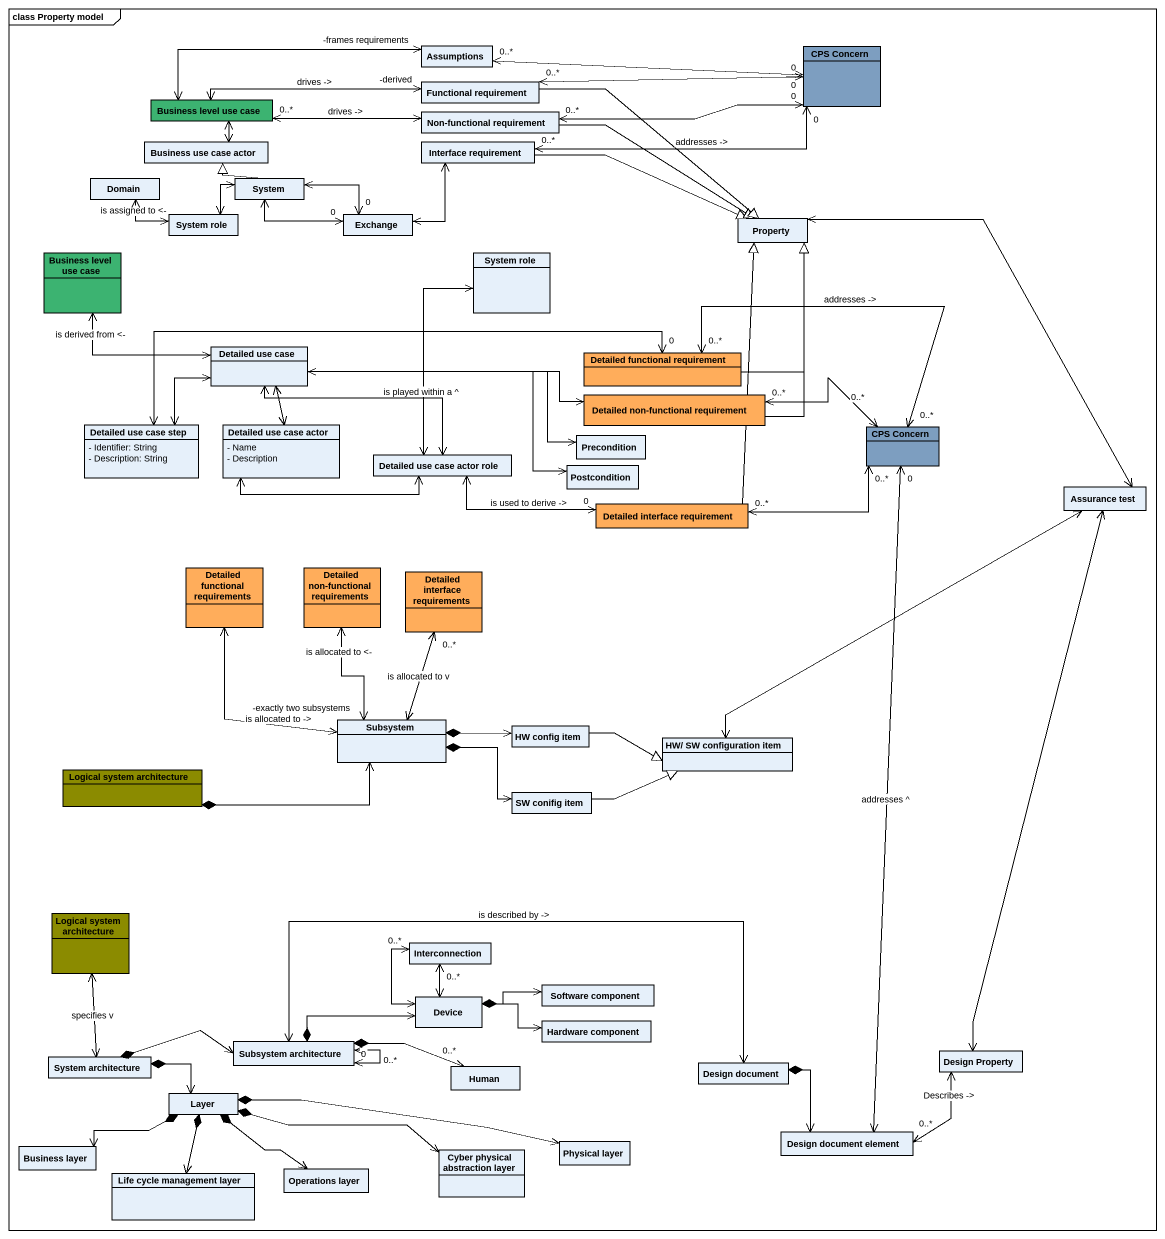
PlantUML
@startuml
mainframe class Property model
hide circle
hide empty members
skinparam classAttributeIconSize 0
class Assumptions
class "CPS Concern" as CPS_Concern #7D9EC0
class "Business level use case" as Business_level_use_case #3CB371
class "Functional requirement" as Functional_requirement
class "Business use case actor" as Business_use_case_actor
class "Non-functional requirement" as Non_functional_requirement
class "Interface requirement" as Interface_requirement
class Domain
class System
class "System role" as System_role
class Exchange
class Property
class "Business level use case" as Business_level_use_case_2 #3CB371
class "System role" as System_role_2
class "Detailed use case" as Detailed_use_case
class "Detailed functional requirement" as Detailed_functional #FFAD5B
class "Detailed non-functional requirement" as Detailed_non_functional #FFAD5B
class "Detailed use case step" as Detailed_use_case_step {
  - Identifier: String
  - Description: String
}
class "Detailed use case actor" as Detailed_use_case_actor {
  - Name
  - Description
}
class Precondition
class "CPS Concern" as CPS_Concern_2 #7D9EC0
class "Detailed use case actor role" as Detailed_use_case_actor_role
class Postcondition
class "Assurance test" as Assurance_test
class "Detailed interface requirement" as Detailed_interface #FFAD5B
class "Detailed functional requirements" as Detailed_functional_2 #FFAD5B
class "Detailed non-functional requirements" as Detailed_non_functional_2 #FFAD5B
class "Detailed interface requirements" as Detailed_interface_2 #FFAD5B
class Subsystem
class "HW config item" as HW_config_item
class "HW/ SW configuration item" as HW_SW_configuration_item
class "Logical system architecture" as Logical_system_architecture #8B8B00
class "SW conifig item" as SW_conifig_item
class "Logical system architecture" as Logical_system_architecture_2 #8B8B00
class Interconnection
class "Software component" as Software_component
class Device
class "Hardware component" as Hardware_component
class "System architecture" as System_architecture
class "Subsystem architecture" as Subsystem_architecture
class Human
class "Design document" as Design_document
class "Design Property" as Design_Property
class Layer
class "Business layer" as Business_layer
class "Cyber physical abstraction layer" as Cyber_physical_abstraction
class "Physical layer" as Physical_layer
class "Design document element" as Design_document_element
class "Life cycle management layer" as Life_cycle_management_layer
class "Operations layer" as Operations_layer
Assumptions "0..*" <-right-> "0" CPS_Concern
Business_level_use_case <-right-> "-frames requirements" Assumptions
Business_level_use_case <-right-> "-derived" Functional_requirement : drives ->
Business_level_use_case <--> Business_use_case_actor
Business_level_use_case "0..*" <-right-> Non_functional_requirement : drives ->
Functional_requirement "0..*" <-right-> "0" CPS_Concern
Functional_requirement -right-|> Property
Non_functional_requirement "0..*" <-right-> "0" CPS_Concern
Non_functional_requirement -right-|> Property
Interface_requirement "0..*" <-right-> "0" CPS_Concern : addresses ->
Interface_requirement -right-|> Property
System -left-|> Business_use_case_actor
System <-left-> System_role
System <-right-> "0" Exchange
System_role <-left-> Domain : is assigned to <-
Exchange <-up-> Interface_requirement
Exchange "0" <-left-> System
Property <--> Assurance_test
Detailed_use_case <-left-> Business_level_use_case_2 : is derived from <-
Detailed_use_case <--> Detailed_use_case_actor
Detailed_functional -up-|> Property
Detailed_functional "0" <-left-> Detailed_use_case_step
Detailed_functional "0..*" <-right-> "0..*" CPS_Concern_2 : addresses ->
Detailed_non_functional -up-|> Property
Detailed_non_functional <-left-> Detailed_use_case
Detailed_non_functional "0..*" <-right-> "0..*" CPS_Concern_2
Detailed_use_case_step <-up-> Detailed_use_case
Precondition <-left-> Detailed_use_case
Detailed_use_case_actor_role <-up-> System_role_2 : is played within a ^
Detailed_use_case_actor_role <-left-> Detailed_use_case
Detailed_use_case_actor_role <-left-> Detailed_use_case_actor
Postcondition <-left-> Detailed_use_case
Assurance_test <--> Design_Property
Detailed_interface -up-|> Property
Detailed_interface "0..*" <-right-> "0..*" CPS_Concern_2
Detailed_interface "0" <-left-> Detailed_use_case_actor_role : is used to derive ->
Detailed_functional_2 <--> Subsystem : is allocated to ->
Detailed_non_functional_2 <--> "-exactly two subsystems" Subsystem : is allocated to <-
Detailed_interface_2 "0..*" <--> Subsystem : is allocated to v
Subsystem *-right-> HW_config_item
Subsystem *-right-> SW_conifig_item
HW_config_item -right-|> HW_SW_configuration_item
HW_SW_configuration_item <-up-> Assurance_test
Logical_system_architecture *-right-> Subsystem
SW_conifig_item -right-|> HW_SW_configuration_item
Logical_system_architecture_2 <--> System_architecture : specifies v
Interconnection "0..*" <--> Device
Device <-up-> "0..*" Interconnection
Device *-right-> Software_component
Device *-right-> Hardware_component
System_architecture *-right-> Subsystem_architecture
System_architecture *-right-> Layer
Subsystem_architecture *-right-> Device
Subsystem_architecture "0" <--> "0..*" Subsystem_architecture
Subsystem_architecture *-right-> "0..*" Human
Design_document <-left-> Subsystem_architecture : is described by ->
Design_document *--> Design_document_element
Layer *-left-> Business_layer
Layer *-right-> Cyber_physical_abstraction
Layer *-right-> Physical_layer
Layer *--> Life_cycle_management_layer
Layer *--> Operations_layer
Design_document_element <-up-> "0" CPS_Concern_2 : addresses ^
Design_document_element "0..*" <-up-> Design_Property : Describes ->
@enduml
